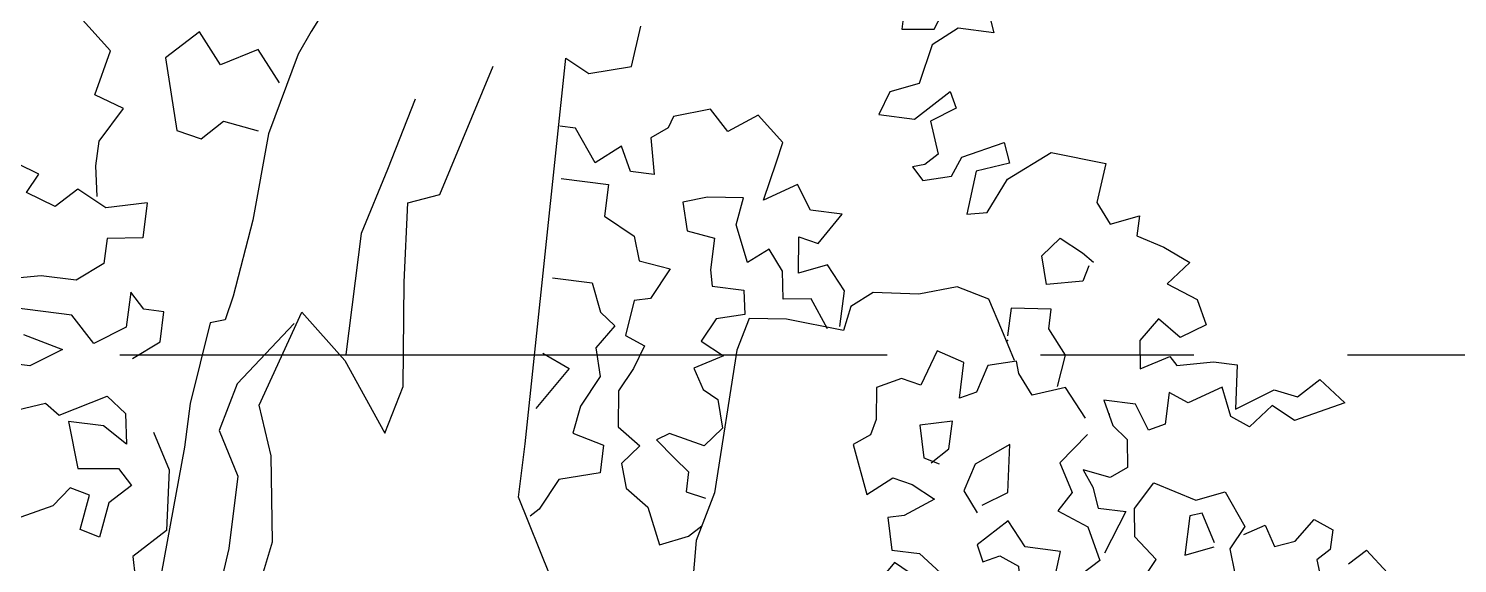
# Model space of a CAD drawing. Header units: inches. Extents: x 50027 to 54188, y -4291 to 1318.
# Drawn here: x 52102.72 to 52114.36, y 752.54 to 756.9 of the extents above; entities that cross this region are included whole.
import ezdxf

# ---------------------------------------------------------------- set-up
doc = ezdxf.new("R2010")
doc.units = ezdxf.units.IN
doc.linetypes.add('CENTER', pattern=[2, 1.25, -0.25, 0.25, -0.25])
doc.layers.add('3', color=7, linetype='Continuous', true_color=0x61993b)
doc.layers.add('4', color=7, linetype='Continuous', true_color=0x637d96)
doc.layers.add('BH', color=3, linetype='Continuous')
doc.layers.add('ROAD CL', color=251, linetype='CENTER')

# ---------------------------------------------------------------- blocks, each defined once
blk = doc.blocks.new('A$C054A269F')
at = {"layer": '3'}
for points in [[(206.49, 151.21), (207.01, 154.34), (207.01, 156.95), (204.92, 160.61), (208.05, 161.66), (207.01, 166.36), (210.67, 169.49)], [(125.93, 180.62), (125.93, 178.97), (122.62, 179.38), (121.38, 182.69)], [(117.24, 181.86), (116.42, 179.79), (120.14, 179.79), (122.62, 177.73), (123.45, 173.6), (126.34, 172.36), (127.17, 169.88), (123.45, 169.88), (120.14, 173.18), (119.31, 171.53), (121.79, 169.88), (120.55, 166.57), (121.79, 165.33), (123.03, 164.92), (121.79, 163.68), (118.9, 164.5), (118.07, 166.57), (113.93, 168.64), (113.11, 166.57), (116.42, 165.33), (116.83, 160.78), (114.76, 161.2), (113.11, 164.92), (108.97, 168.22), (103.18, 167.81), (103.6, 163.68), (101.94, 161.61), (99.05, 162.85), (99.05, 160.78), (96.15, 159.96), (93.26, 158.72), (95.33, 156.24), (92.02, 155), (90.78, 152.52), (93.26, 150.87), (95.74, 152.52), (97.39, 150.04), (96.98, 147.15), (94.08, 148.8), (93.26, 147.97), (89.54, 148.8), (87.05, 148.8), (86.64, 144.25), (82.92, 146.73), (80.44, 146.32), (78.37, 148.39), (75.48, 146.32), (80.44, 143.84), (82.92, 145.08), (84.99, 142.6), (87.05, 143.43), (88.29, 146.32), (91.6, 144.25), (93.67, 145.08), (93.67, 141.77), (95.33, 140.95), (96.98, 143.43), (100.29, 143.43), (99.05, 140.95), (97.39, 139.71), (96.98, 136.82), (98.63, 135.58), (101.53, 135.99), (100.29, 134.34), (99.46, 132.27), (96.57, 132.27), (98.22, 127.72)], [(201.26, 151.21), (205.44, 150.16), (208.58, 151.73), (210.67, 149.64), (213.8, 150.69), (212.76, 152.77), (217.46, 154.34)], [(189.23, 165.31), (191.85, 168.45), (195.51, 166.36), (198.12, 169.49), (201.26, 166.36), (199.17, 159.04), (196.55, 158.52), (194.46, 160.61), (190.8, 160.09)], [(128.41, 147.56), (128.41, 151.28), (130.48, 153.76), (133.37, 152.52), (133.79, 156.24), (131.72, 155.83), (129.65, 159.13), (132.96, 159.13), (134.61, 161.61), (137.92, 159.54), (137.09, 163.68), (136.68, 165.74), (139.57, 168.22), (142.47, 166.16), (144.54, 168.22), (148.26, 166.98), (148.67, 165.74), (150.33, 164.5), (149.5, 160.78), (151.98, 160.78), (153.22, 163.26), (155.7, 161.2), (158.18, 164.5), (159.84, 164.5)], [(103.6, 157.07), (104.01, 155.41), (107.73, 154.59), (108.56, 157.48), (106.9, 159.54), (104.42, 158.31), (103.18, 157.48)], [(129.65, 147.15), (131.72, 150.04), (134.61, 149.63), (135.03, 152.52), (136.68, 154.59), (138.75, 152.93), (140.4, 156.65), (139.99, 159.54), (143.71, 159.13), (146.19, 158.31), (145.36, 155.41), (142.47, 155), (142.47, 151.69), (142.06, 150.04), (138.75, 150.04), (138.33, 147.56), (141.23, 146.73), (142.47, 144.25), (139.99, 143.01), (142.88, 141.36), (141.64, 139.3), (139.99, 138.47), (139.16, 135.58), (140.82, 133.51), (144.54, 134.34), (145.78, 133.51), (143.71, 131.86), (142.06, 130.62), (142.06, 128.55), (139.99, 128.14)], [(159.01, 159.13), (154.05, 159.13), (154.05, 155.83), (150.74, 154.17), (149.91, 151.69), (146.6, 151.28), (148.26, 147.97), (149.91, 147.56), (150.33, 143.84), (148.26, 143.01), (149.09, 140.53), (150.33, 138.06), (149.91, 134.34), (147.43, 132.68), (149.09, 130.62), (148.26, 128.14), (145.78, 126.48), (144.12, 122.76), (141.23, 124), (139.99, 125.24)], [(201.26, 151.21), (201.26, 147.55), (204.92, 147.03), (204.92, 144.42), (207.53, 142.33), (211.19, 142.33), (215.9, 141.28)], [(105.25, 144.25), (104.84, 147.56), (106.9, 150.04), (106.9, 152.11), (111.04, 151.69), (111.04, 148.8)], [(158.6, 148.8), (154.46, 148.8), (153.22, 145.91), (151.57, 144.67), (153.22, 142.19), (152.39, 139.3), (154.05, 135.99), (154.46, 133.1), (151.15, 132.27), (151.15, 129.38), (155.29, 128.14), (156.94, 124.83), (157.77, 124)], [(101.94, 141.36), (104.42, 144.25), (107.73, 143.01), (109.39, 145.08), (109.8, 146.32), (112.69, 145.49), (113.52, 142.6), (115.18, 141.77), (115.18, 145.49), (118.07, 146.32), (119.31, 142.6), (121.38, 143.01), (123.86, 141.77), (123.45, 138.47), (123.86, 136.82), (125.51, 135.58), (123.45, 130.62), (120.97, 132.68), (118.9, 132.27), (116.42, 131.03), (119.31, 128.96), (120.97, 128.55), (120.14, 125.24), (117.24, 125.24), (114.35, 123.18)], [(117.24, 122.76), (119.72, 124), (121.79, 120.7)], [(158.6, 140.95), (155.7, 139.71), (158.6, 135.16)], [(184.56, 140.74), (189.62, 133.79), (190.88, 128.73), (188.35, 124.31), (188.35, 116.72), (188.98, 110.4), (194.04, 104.08), (194.68, 89.54), (191.51, 82.59), (188.35, 79.43)], [(200.74, 135.01), (198.12, 137.1), (198.12, 140.24), (200.21, 140.24), (201.78, 141.8), (201.78, 138.15), (204.92, 136.06), (207.53, 138.67), (213.8, 138.67)], [(212.24, 136.06), (208.05, 135.01), (211.19, 132.92), (215.37, 132.92)], [(213.28, 127.7), (209.1, 129.27), (207.53, 128.22), (202.83, 130.83), (200.74, 129.27), (200.21, 126.13), (202.83, 127.7), (206.49, 127.7), (204.92, 123), (200.74, 123.52), (199.17, 121.95), (201.26, 119.86), (201.78, 116.21), (203.87, 116.73), (203.35, 120.39), (205.44, 120.91), (207.01, 118.82), (210.14, 117.25)], [(101.53, 139.71), (104.01, 136.4), (102.36, 133.51), (103.6, 131.44), (100.29, 130.2), (98.63, 126.9), (100.29, 125.24), (99.05, 124), (96.15, 124.83), (94.5, 121.94), (96.15, 120.7), (99.05, 120.29), (102.77, 119.05), (100.7, 115.74), (98.63, 115.33), (98.63, 117.39), (97.39, 119.46), (96.15, 117.81), (94.5, 115.74), (96.15, 112.02), (94.5, 110.78), (91.6, 111.61), (89.95, 109.95), (89.95, 107.47)], [(117.24, 134.75), (115.59, 136.4), (115.59, 139.3), (118.9, 138.47), (118.07, 135.16), (116.42, 134.75)], [(111.45, 131.03), (108.97, 132.68), (109.39, 137.64), (112.69, 135.16), (113.52, 132.27), (111.87, 130.2)], [(93.67, 126.07), (92.84, 127.72), (95.33, 129.79), (95.74, 132.68), (94.08, 135.58), (89.54, 134.34), (86.64, 135.58), (84.16, 132.27), (85.4, 129.79), (84.57, 127.31)], [(84.16, 131.44), (82.09, 132.68), (80.85, 130.62), (78.78, 131.44), (77.13, 133.92), (75.06, 133.1), (75.06, 131.03), (76.3, 129.79), (75.89, 128.55)], [(72.99, 129.79), (71.34, 131.44), (68.86, 129.38)], [(87.05, 130.2), (88.71, 133.1), (89.95, 132.68), (89.95, 128.55), (87.05, 129.79)], [(106.08, 122.35), (103.18, 122.76), (102.77, 127.31), (106.49, 127.31), (108.56, 129.79), (111.45, 126.9), (110.63, 125.24), (108.97, 126.07), (106.9, 125.24), (106.49, 123.18)], [(197.6, 127.7), (195.51, 124.04), (194.99, 117.78), (198.12, 114.64), (197.08, 110.46), (200.21, 108.89), (197.08, 106.28), (195.51, 100.01), (198.12, 97.92), (196.55, 95.31), (201.78, 95.31), (202.3, 98.97), (204.39, 95.84), (203.87, 93.22), (207.01, 92.18)]]:
    blk.add_lwpolyline(points, dxfattribs=at)
for p in [(111, 148.3), (99.57, 142.07)]:
    blk.add_point(p, dxfattribs=at)
at = {"layer": '4'}
for points in [[(110.01, 146.35), (111.73, 149.34), (113.44, 152.34), (116.86, 153.19), (120.71, 151.91), (125.42, 151.48), (127.56, 149.77), (127.99, 147.2), (133.98, 147.63), (137.83, 147.2), (138.69, 143.78), (139.12, 128.81), (140.4, 123.68), (139.97, 113.42), (141.26, 112.13), (145.11, 111.71), (154.95, 118.12), (159.23, 125.82), (159.23, 131.38), (160.09, 171.58), (157.52, 170.3), (153.24, 171.58), (152.81, 175.86)], [(183.62, 177.56), (186.65, 171), (187.66, 168.48), (189.68, 159.9), (190.18, 150.81), (191.19, 142.74), (191.7, 140.22), (193.21, 139.71), (194.22, 131.13), (194.22, 126.59), (195.23, 108.42), (194.73, 91.26), (196.75, 83.19), (198.26, 78.14), (200.79, 74.61)], [(175.07, 83.86), (175.07, 87.02), (176.97, 90.81), (176.97, 92.7), (180.76, 88.28), (185.19, 87.65), (188.35, 90.81), (189.62, 96.5), (188.98, 103.45), (185.82, 106.61), (183.92, 117.99), (185.19, 126.83), (187.09, 131.89), (183.92, 142), (178.86, 137.58), (173.8, 130.63), (172.54, 135.68), (173.8, 146.43), (174.44, 154.64), (171.27, 155.91), (167.48, 169.81)], [(175.07, 165.39), (176.97, 157.8), (178.86, 150.85), (178.86, 138.21)]]:
    blk.add_lwpolyline(points, dxfattribs=at)

msp = doc.modelspace()

# ---------------------------------------------------------------- linework, layer by layer
at = {"layer": 'ROAD CL', "ltscale": 5}
msp.add_line((51173.46549, 754.2442), (52445.63744, 754.2442), dxfattribs=at)

# ---------------------------------------------------------------- block references
at = {"layer": 'BH', "xscale": -0.07859999999999999, "yscale": 0.07859999999999999, "zscale": 0.07859999999999999, "rotation": 352.7504839473626}
msp.add_blockref('A$C054A269F', (52117.87975, 741.69647), dxfattribs=at)

doc.saveas('drawing.dxf')
